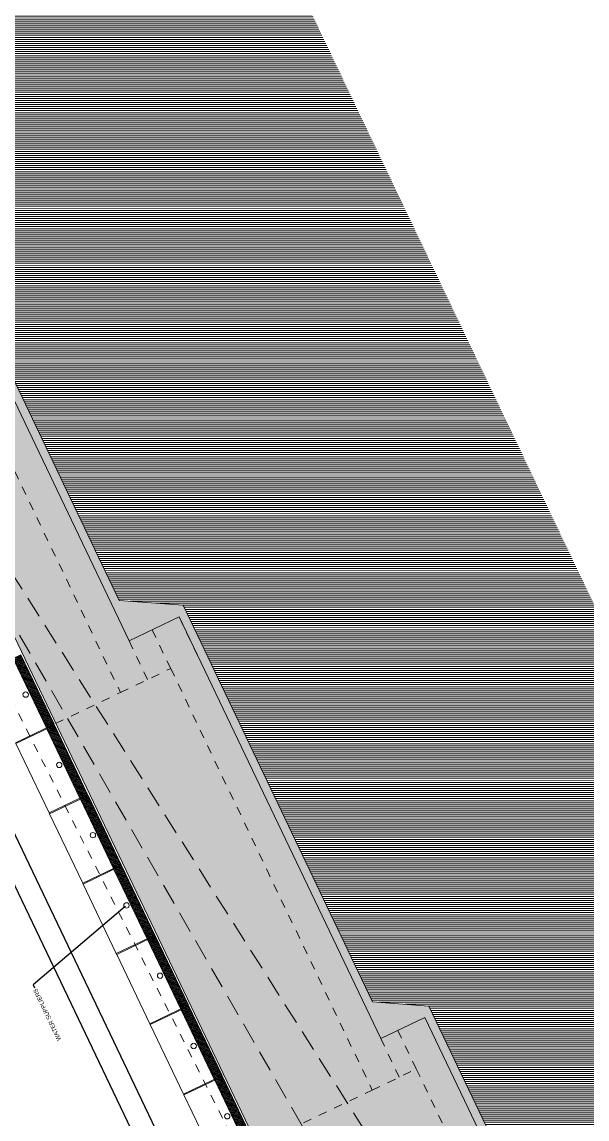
# Model space of a CAD drawing. Header units: metres. Extents: x 678805 to 1359287, y 2747329 to 5497370.
# Drawn here: x 679423.45 to 679430.07, y 2747419.99 to 2747432.82 of the extents above; entities that cross this region are included whole.
import ezdxf
from ezdxf import colors
from ezdxf.entities.mleader import LeaderData, LeaderLine
from ezdxf.math import Vec2, Vec3

# ---------------------------------------------------------------- set-up
doc = ezdxf.new("R2010")
doc.units = ezdxf.units.M
doc.linetypes.add('XREF_MON_WATERFEATURE$0$HIDDEN', pattern=[0.375, 0.25, -0.125])
doc.linetypes.add('XREF_MON_WATERFEATURE$0$TRAZOS2', pattern=[9.524999999999999, 6.35, -3.175])
doc.layers.add('02-L-Waterfeatures 01', color=7, linetype='Continuous', true_color=0x4da6ff)
doc.layers.add('XREF_MON_WATERFEATURE$0$01-TX-Dimensions_1-50', color=7, linetype='Continuous', true_color=0x3f5f7f)
doc.layers.add('XREF_MON_WATERFEATURE$0$01-TX', color=7, linetype='Continuous')
doc.layers.add('XREF_MON_WATERFEATURE$0$COTAUX', color=7, linetype='Continuous')
for name, color, linetype, lineweight, true_color in [('XREF_MON_WATERFEATURE$0$02-L-projecció', 7, 'Continuous', 5, 0x636363), ('XREF_MON_WATERFEATURE$0$02-L-projecció 2', 7, 'Continuous', 5, 0x636363), ('XREF_MON_WATERFEATURE$0$3-TR D formigó', 7, 'Continuous', 5, 0x666666), ('XREF_MON_WATERFEATURE$0$3-TR tot_u', 7, 'Continuous', 5, 0x787878)]:
    doc.layers.add(name, color=color, linetype=linetype, lineweight=lineweight, true_color=true_color)
doc.layers.add('XREF_MON_WATERFEATURE$0$02-L-seccionat', color=6, linetype='Continuous', lineweight=5)
doc.layers.add('XREF_MON_WATERFEATURE$0$3-TR terra compactada', color=45, linetype='Continuous', lineweight=0)
doc.styles.add('XREF_MON_WATERFEATURE$0$Standard', font='arial.ttf')
doc.dimstyles.new('XREF_MON_WATERFEATURE$0$E50', dxfattribs={"dimscale": 0.03, "dimtxt": 4, "dimasz": 0.5, "dimexe": 0.1, "dimexo": 15, "dimgap": 1, "dimtad": 1, "dimzin": 0, "dimdsep": 46, "dimtxsty": 'XREF_MON_WATERFEATURE$0$Standard', "dimblk1": 'XREF_MON_WATERFEATURE$0$LINCOT200', "dimblk2": 'XREF_MON_WATERFEATURE$0$LINCOT200', "dimsah": 1, "dimcen": 0.1, "dimdle": 0.1, "dimclrt": 256, "dimadec": 0, "dimazin": 0, "dimtfac": 0.01538461538461539, "dimtofl": 0, "dimtmove": 0, "dimatfit": 3, "dimldrblk": 'XREF_MON_WATERFEATURE$0$LINCOT200', "dimfxl": 1, "dimtolj": 1, "dimtzin": 0, "dimarcsym": 0})
pattern_1 = [(140.2657052682364, (0, 0), (0.01509404820416395, 0.1822566261451429), [0.01904999999999999, -0.20955]), (85.26570526823643, (0, 0), (-0.1908913524536957, -0.03612905236550715), [0.01523999999999999, -0.1676405841699999]), (190.7171499682364, (0.001257834024727345, 0.01518800295889378), (-0.1757972964594494, 0.1461275733350754), [0.0161900088, -0.1780902445999999]), (136.4499052682364, (-0.05079945363104343, -0.0002355808392167091), (0.04078476980641642, 0.2712710937435791), [0.02857499999999999, -0.3143249999999999]), (186.9012628782364, (-0.04740075068548322, 0.02237032353878021), (-0.2485244055850191, 0.2362541636179226), [0.02428502314, -0.26713560816]), (81.44985643823651, (-0.05079945363104343, -0.0002355808392167091), (-0.2485244055728928, 0.236254163631453), [0.02285996707, -0.25145973192]), (111.2657052682364, (-0.03821738064289093, 0.02522304141893983), (0.1015609996681333, 0.1520870071589396), [0.01904999999999999, -0.20955]), (56.26570526823645, (-0.03821738064289093, 0.02522304141893983), (-0.1844725872360155, 0.06094720773432244), [0.01524, -0.16764]), (161.7171502682364, (-0.02975396392866969, 0.0378969581797719), (-0.08291158851697789, 0.2130342145507936), [0.0161900088, -0.1780899375999999]), (127.7657052682364, (0, 0), (-0.08456845279953114, 0.002696453221080187), [0, -0.165608, 0, -0.17018, 0, -0.168275]), (97.76570526823639, (0, 0), (-0.1004893681048352, 0.06635436509206397), [0, -0.09702799999999996, 0, -0.1617979999999999, 0, -0.06413499999999998]), (57.76570526823641, (0.0002626720815896988, -0.05664139124564826), (0.005099892512198945, 0.1356157037433498), [0, -0.06349999999999995, 0, -0.1981199999999999, 0, -0.2628899999999998]), (47.76570526823642, (0.000380463432520628, -0.08204111782833934), (-0.02611315413537123, 0.1480096753778696), [0, -0.08254999999999997, 0, -0.1315719999999999, 0, -0.1866899999999999])]

# ---------------------------------------------------------------- blocks, each defined once
blk = doc.blocks.new('XREF_MON_WATERFEATURE$0$Long section P1')
at = {"layer": 'XREF_MON_WATERFEATURE$0$3-TR D formigó'}
h = blk.add_hatch(dxfattribs=at)
h.set_pattern_fill('_USER', color=256, scale=0.007999999999999997, angle=45.00369072608052, pattern_type=0)
h.set_pattern_definition([(45.00369072608051, (6.623404463753104, 0.6952112559229136), (-0.005657218625843431, 0.005656489849669155), [])])
h.paths.add_polyline_path([(15.69224042911083, 6.304559260141104), (16.59224042855203, 6.304559260141104), (16.59224042808637, 6.404559285845608), (15.69224042864516, 6.404559286311269)])
h = blk.add_hatch(color=256, dxfattribs=at)
h.dxf.hatch_style = 1
h.paths.add_polyline_path([(16.603440429084, 6.404559285612777), (16.59224042808637, 6.404559285845608), (16.59224042855203, 6.304559258744121), (16.60344042815268, 6.304559259908274)])
h = blk.add_hatch(dxfattribs=at)
h.set_pattern_fill('_USER', color=256, scale=0.007999999999999997, angle=45.00369072608052, pattern_type=0)
h.set_pattern_definition([(45.00369072608051, (7.534604463726282, 0.6952112559229136), (-0.005657218625843431, 0.005656489849669155), [])])
h.paths.add_polyline_path([(16.60344042815268, 6.304559260141104), (17.50344042852521, 6.304559260141104), (17.50344042852521, 6.404559285612777), (16.603440429084, 6.404559285612777)])
h = blk.add_hatch(color=256, dxfattribs=at)
h.dxf.hatch_style = 1
h.paths.add_polyline_path([(17.51464042859152, 6.404559285845608), (17.50344042852521, 6.404559285612777), (17.50344042945653, 6.304559259209782), (17.51464042812586, 6.304559259675443)])
h = blk.add_hatch(dxfattribs=at)
h.set_pattern_fill('_USER', color=256, scale=0.007999999999999997, angle=45.00369072608052, pattern_type=0)
h.set_pattern_definition([(45.00369072608051, (8.44580446369946, 0.6952112559229136), (-0.005657218625843431, 0.005656489849669155), [])])
h.paths.add_polyline_path([(17.51464042812586, 6.304559259908274), (18.41464042849839, 6.304559260141104), (18.41464042849839, 6.404559285845608), (17.51464042859152, 6.404559285845608)])
h = blk.add_hatch(color=256, dxfattribs=at)
h.dxf.hatch_style = 1
h.paths.add_polyline_path([(18.42584042903036, 6.404559286078438), (18.41464042849839, 6.404559285845608), (18.41464042849839, 6.304559259209782), (18.42584042809904, 6.304559259209782)])
h = blk.add_hatch(dxfattribs=at)
h.set_pattern_fill('_USER', color=256, scale=0.007999999999999997, angle=45.00369072608052, pattern_type=0)
h.set_pattern_definition([(45.00369072608051, (9.357004463672638, 0.6952112559229136), (-0.005657218625843431, 0.005656489849669155), [])])
h.paths.add_polyline_path([(18.4258404285647, 6.304559259675443), (19.32584042893723, 6.304559260141104), (19.32584042893723, 6.404559285845608), (18.42584042903036, 6.404559286078438)])
h = blk.add_hatch(color=256, dxfattribs=at)
h.dxf.hatch_style = 1
h.paths.add_polyline_path([(19.33704042900354, 6.404559285845608), (19.32584042893723, 6.404559285845608), (19.32584042847157, 6.304559258744121), (19.33704042807221, 6.304559259675443)])
h = blk.add_hatch(dxfattribs=at)
h.set_pattern_fill('_USER', color=256, scale=0.007999999999999997, angle=45.00369072608052, pattern_type=0)
h.set_pattern_definition([(45.00369072608051, (10.26820446411148, 0.6952112556900829), (-0.005657218625843431, 0.005656489849669155), [])])
h.paths.add_polyline_path([(19.33704042900354, 6.304559260141104), (20.2370404289104, 6.304559259675443), (20.23704042937607, 6.404559285845608), (19.33704042900354, 6.404559285845608)])
h = blk.add_hatch(color=256, dxfattribs=at)
h.dxf.hatch_style = 1
h.paths.add_polyline_path([(20.24824042851105, 6.404559285612777), (20.23704042937607, 6.404559285845608), (20.23704042844474, 6.304559258744121), (20.24824042851105, 6.304559259675443)])
h = blk.add_hatch(dxfattribs=at)
h.set_pattern_fill('_USER', color=256, scale=0.007999999999999997, angle=45.00369072608052, pattern_type=0)
h.set_pattern_definition([(45.00369072608051, (11.17940446408466, 0.6952112563885748), (-0.005657218625843431, 0.005656489849669155), [])])
h.paths.add_polyline_path([(20.24824042897671, 6.304559260141104), (21.14824042795226, 6.304559260141104), (21.14824042888358, 6.404559285845608), (20.24824042851105, 6.404559285612777)])
h = blk.add_hatch(color=256, dxfattribs=at)
h.dxf.hatch_style = 1
h.paths.add_polyline_path([(21.15944042801857, 6.404559286311269), (21.14824042888358, 6.404559285845608), (21.14824042888358, 6.304559259209782), (21.15944042848423, 6.304559259675443)])
h = blk.add_hatch(dxfattribs=at)
h.set_pattern_fill('_USER', color=256, scale=0.007999999999999997, angle=45.00369072608052, pattern_type=0)
h.set_pattern_definition([(45.00369072608051, (12.09060446405783, 0.6952112559229136), (-0.005657218625843431, 0.005656489849669155), [])])
h.paths.add_polyline_path([(21.15944042894989, 6.304559259675443), (22.0594404283911, 6.304559260141104), (22.05944042885676, 6.404559285845608), (21.15944042801857, 6.404559286311269)])
h = blk.add_hatch(dxfattribs=at)
h.set_pattern_fill('ANSI33', color=256, scale=0.007999999999999997)
h.set_pattern_definition([(45, (0.9324492402374744, 4.456153837032616), (-0.0359210244842766, 0.0359210244842766), []), (45, (0.9683702802285552, 4.456153837498277), (-0.0359210244842766, 0.0359210244842766), [0.02539999999999999, -0.01269999999999999])])
h.paths.add_polyline_path([(27.23019151343033, 4.99273471115157), (27.60592488572001, 5.643524000653997), (29.93329225039826, 5.643679985338346), (29.92875551243059, 5.934452500880303), (27.12664042785764, 5.934452504268847), (27.12664042878896, 5.092734711244702), (21.65944042894989, 5.092734711244702), (21.65944042988122, 4.441945421742275), (16.1922404281795, 4.441945421975106), (16.1922404281795, 3.87016289960593), (10.72504042787477, 3.87016289960593), (10.71988787036389, 3.770163531182334), (16.2922404287383, 3.770156301558018), (16.62236303137615, 4.341945421649143), (21.76299151498824, 4.341945421881974), (22.13872488681227, 4.992734710918739)])
at = {"layer": 'XREF_MON_WATERFEATURE$0$3-TR terra compactada'}
h = blk.add_hatch(dxfattribs=at)
h.set_pattern_fill('LINE', color=256, scale=0.007499999999999999, angle=-115.5575462492015, style=0)
h.set_pattern_definition([(244.4424537507984, (1.000000000465661, 2.499999999534339), (0.02148250488440889, -0.01027312708679047), [])])
h.paths.add_polyline_path([(10.71988786989823, 5.267380715497664), (10.46988786989823, 5.267380715497664), (3.121245155110955, 2.93497429555282), (3.121245155110955, 2.301979742245749), (2.170754761900753, 2.301979742478579), (2.170754756778479, 2.684450435684994), (1.84492399264127, 2.687072572764009), (0, 2.722765030805022), (-4.656612873077393e-10, 0), (34.51064929459244, 0), (34.51531785260886, 6.56265344331041), (29.9232946918346, 6.482318322639912), (29.93329225039854, 5.643679985320427), (27.60592488572001, 5.643524000653997), (27.23019151389599, 4.99273470765911), (22.13872488681227, 4.992734710918739), (21.76299151498824, 4.341945421881974), (16.62236303137615, 4.341945421649143), (16.2922404287383, 3.770156301558018), (10.71988787036389, 3.770163531182334)])
at = {"layer": 'XREF_MON_WATERFEATURE$0$3-TR tot_u'}
h = blk.add_hatch(dxfattribs=at)
h.set_pattern_fill('AR-CONC', color=256, scale=0.001, angle=90.26570526823643)
h.set_pattern_definition(pattern_1)
h.paths.add_polyline_path([(15.69224042771384, 6.284452488413081), (13.87002394301817, 6.284452486317605), (13.86984042730182, 6.295629837550223), (12.57019382109866, 6.295651278458536), (11.14983986830339, 6.304452437907457), (11.14983986830339, 5.576142784208059), (10.76339384634048, 5.572793006431311), (2.671245385892689, 3.001979742199183), (2.170202194713056, 3.002452704124153), (2.170754761435091, 2.301979742012918), (3.121245155110955, 2.301979742245749), (3.121245155110955, 2.93497429555282), (10.46988786989823, 5.267380715497664), (10.71988786989823, 5.267380715497664), (10.71988787036389, 3.870162899140269), (16.1922404281795, 3.87016289960593), (16.19224042864516, 4.220162899233401), (15.69224042864516, 4.220162899233401)])
h = blk.add_hatch(dxfattribs=at)
h.set_pattern_fill('AR-CONC', color=256, scale=0.001, angle=90.26570526823643)
h.set_pattern_definition(pattern_1)
h.paths.add_polyline_path([(21.15944042848423, 6.284452497027814), (15.6922404281795, 6.284452489111573), (15.69224042864516, 4.791945421602577), (21.15944042894989, 4.791945422068238), (21.15944042894989, 5.442734710872173)])
h.paths.add_polyline_path([(16.1922404281795, 4.441945421975106), (15.69224042911083, 4.441945421975106), (15.69224042864516, 4.220162899233401), (16.19224042864516, 4.220162899233401)])
h.paths.add_polyline_path([(21.65944042894989, 4.791945422068238), (21.15944042894989, 4.791945422068238), (15.69224042864516, 4.791945421602577), (15.69224042911083, 4.441945421975106), (16.1922404281795, 4.441945421975106), (21.65944042988122, 4.441945421742275)])
h.paths.add_polyline_path([(21.65944042894989, 5.092734711244702), (21.15944042988122, 5.092734711244702), (21.15944042894989, 4.791945422068238), (21.65944042894989, 4.791945422068238)])
h.paths.add_polyline_path([(27.12664042878896, 5.092734711244702), (27.12664042878896, 5.442734711803496), (21.15944042894989, 5.442734710872173), (21.15944042988122, 5.092734711244702)])
h.paths.add_polyline_path([(27.12664042785764, 5.442734711570665), (27.12664042808866, 5.934452500646562), (29.92875551190955, 5.934452498189341), (29.923294685781, 6.284452503779903), (21.15944042848423, 6.284452497027814), (21.15944042894989, 5.442734710872173)])
at = {"layer": 'XREF_MON_WATERFEATURE$0$02-L-projecció', "linetype": 'XREF_MON_WATERFEATURE$0$TRAZOS2', "ltscale": 0.01}
for points in [[(36.04808124760166, 6.934192469110712), (13.86983875045553, 6.465161581523716)], [(15.69224042771384, 6.284452488413081), (15.69224042864516, 4.791945421602577)], [(21.15944042848423, 6.284452497027814), (21.15944042894989, 5.442734710872173)], [(26.62664044136181, 5.442734714830294), (21.15944042894989, 5.442734710872173), (21.15944042894989, 4.791945422068238), (15.69224042864516, 4.791945421602577), (15.69224042864516, 4.220162899233401), (11.16988787055016, 4.220162899699062), (11.16988786961883, 5.582215396687388)], [(21.65944042894989, 5.092734711244702), (21.15944042988122, 5.092734711244702)], [(21.15944042894989, 4.791945422068238), (21.65944042894989, 4.791945422068238)], [(16.1922404281795, 4.441945421975106), (15.69224042911083, 4.441945421975106)], [(21.65944042988122, 4.441945421742275), (21.15944042894989, 4.441945421509445)], [(15.69224042864516, 4.220162899233401), (16.19224042864516, 4.220162899233401)]]:
    blk.add_lwpolyline(points, dxfattribs=at)
at = {"layer": 'XREF_MON_WATERFEATURE$0$02-L-projecció'}
for points in [[(15.69224042864516, 6.804559285752475), (16.59224042855203, 6.804559285752475)], [(16.603440429084, 6.804559285752475), (17.50344042759389, 6.804559285752475)], [(17.51464042859152, 6.804559285752475), (18.41464042849839, 6.804559285519645)], [(18.42584042903036, 6.804559285752475), (19.32584042893723, 6.804559285752475)], [(19.3370404294692, 6.804559285519645), (20.2370404289104, 6.804559285752475)], [(20.24824042897671, 6.804559285752475), (21.14824042934924, 6.804559285286814)], [(10.71988787036389, 3.87016289960593), (10.71988787036389, 3.770163531182334), (16.2922404287383, 3.770156301558018), (16.62236303137615, 4.341945421649143), (21.76299151498824, 4.341945421881974), (22.13872488681227, 4.992734710918739), (27.23019151389599, 4.992734710918739)]]:
    blk.add_lwpolyline(points, dxfattribs=at)
for centre in [(16.14784042909741, 6.454559287289158), (17.05904042813927, 6.454559287521988), (17.97024042857811, 6.454559287521988), (18.88144042855129, 6.454559287521988), (19.79264042899013, 6.454559287521988), (20.70384042849764, 6.454559287521988), (21.61504042893648, 6.454559287521988)]:
    blk.add_circle(centre, 0.03149999999999999, dxfattribs=at)
at = {"layer": 'XREF_MON_WATERFEATURE$0$02-L-projecció 2', "linetype": 'XREF_MON_WATERFEATURE$0$HIDDEN'}
for points in [[(10.32010414497927, 5.590077582746744), (12.0698873908259, 5.601199615281075), (15.29524358967319, 5.684452505782247), (29.95956068858504, 6.804452505428344)], [(11.16988787008449, 4.647635691799223), (15.29958445904776, 5.07452964130789), (29.74844286032021, 6.794452506583184)]]:
    blk.add_lwpolyline(points, dxfattribs=at)
at = {"layer": 'XREF_MON_WATERFEATURE$0$02-L-projecció 2'}
for points in [[(16.59224042948335, 6.304559258744121), (16.59224042855203, 6.804559285752475)], [(16.59224042855203, 6.804559285752475), (16.603440429084, 6.804559285752475)], [(16.60344042815268, 6.304559260141104), (16.603440429084, 6.804559285752475)], [(17.50344042852521, 6.304559258744121), (17.50344042759389, 6.804559285752475)], [(17.50344042759389, 6.804559285752475), (17.51464042859152, 6.804559285752475)], [(17.51464042812586, 6.304559259908274), (17.51464042859152, 6.804559285752475)], [(18.41464042896405, 6.304559258744121), (18.41464042849839, 6.804559285519645)], [(18.41464042849839, 6.804559285519645), (18.42584042903036, 6.804559285752475)], [(18.4258404285647, 6.304559259675443), (18.42584042903036, 6.804559285752475)], [(19.32584042847157, 6.30455925851129), (19.32584042893723, 6.804559285752475)], [(19.32584042893723, 6.804559285752475), (19.3370404294692, 6.804559285519645)], [(19.33704042900354, 6.304559260141104), (19.3370404294692, 6.804559285519645)], [(20.2370404289104, 6.304559258744121), (20.2370404289104, 6.804559285752475)], [(20.2370404289104, 6.804559285752475), (20.24824042897671, 6.804559285752475)], [(20.24824042897671, 6.304559260141104), (20.24824042897671, 6.804559285752475)], [(21.14824042795226, 6.304559258744121), (21.14824042934924, 6.804559285286814)], [(21.15944042894989, 6.304559259675443), (21.15944042848423, 6.804559285752475)], [(16.59224042808637, 6.404559285845608), (16.603440429084, 6.404559285612777)], [(17.50344042852521, 6.404559285612777), (17.51464042859152, 6.404559285845608)], [(18.41464042849839, 6.404559285845608), (18.42584042903036, 6.404559286078438)], [(19.32584042893723, 6.404559285845608), (19.33704042900354, 6.404559285845608)], [(20.23704042937607, 6.404559285845608), (20.24824042851105, 6.404559285612777)], [(21.14824042888358, 6.404559285845608), (21.15944042801857, 6.404559286311269)]]:
    blk.add_lwpolyline(points, dxfattribs=at)
at = {"layer": 'XREF_MON_WATERFEATURE$0$02-L-seccionat'}
for points in [[(15.69224042911083, 6.304559260141104), (16.59224042855203, 6.304559260141104), (16.59224042808637, 6.404559285845608), (15.69224042864516, 6.404559286311269), (15.69224042911083, 6.304559260141104)], [(16.60344042815268, 6.304559260141104), (17.50344042852521, 6.304559260141104), (17.50344042852521, 6.404559285612777), (16.603440429084, 6.404559285612777), (16.60344042815268, 6.304559260141104)], [(17.51464042812586, 6.304559259908274), (18.41464042849839, 6.304559260141104), (18.41464042849839, 6.404559285845608), (17.51464042859152, 6.404559285845608), (17.51464042812586, 6.304559259908274)], [(18.4258404285647, 6.304559259675443), (19.32584042893723, 6.304559260141104), (19.32584042893723, 6.404559285845608), (18.42584042903036, 6.404559286078438), (18.4258404285647, 6.304559259675443)], [(19.33704042900354, 6.304559260141104), (20.2370404289104, 6.304559259675443), (20.23704042937607, 6.404559285845608), (19.33704042900354, 6.404559285845608), (19.33704042900354, 6.304559260141104)], [(20.24824042897671, 6.304559260141104), (21.14824042795226, 6.304559260141104), (21.14824042888358, 6.404559285845608), (20.24824042851105, 6.404559285612777), (20.24824042897671, 6.304559260141104)], [(21.15944042894989, 6.304559259675443), (22.0594404283911, 6.304559260141104), (22.05944042885676, 6.404559285845608), (21.15944042801857, 6.404559286311269), (21.15944042894989, 6.304559259675443)], [(13.87002394301817, 6.284452486317605), (29.92329468904063, 6.284452509600669)], [(29.92875551190955, 5.934452498189341), (27.1266404273366, 5.934452500413732), (27.12664042878896, 5.092734711244702), (21.65944042894989, 5.092734711244702), (21.65944042988122, 4.441945421742275), (16.1922404281795, 4.441945421975106), (16.1922404281795, 3.87016289960593), (10.71988787036389, 3.87016289960593), (10.71988787036389, 5.267380715497664)]]:
    blk.add_lwpolyline(points, dxfattribs=at)
blk = doc.blocks.new('XREF_MON_WATERFEATURE$0$LINCOT200')
for p, q in [((0, -9.999961704014428), (0, 10.00003829598555)), ((3.694822225952521e-13, 3.829598557558711e-05), (10.00000000000051, 3.829598557558711e-05))]:
    blk.add_line(p, q)
at = {"const_width": 1.875}
blk.add_lwpolyline([(3.535533801624467, -3.535495714255788), (-3.535533950636761, 3.535572157214077)], dxfattribs=at)
at = {"layer": 'XREF_MON_WATERFEATURE$0$COTAUX'}
blk.add_line((0, 0), (-1.249999999999915, 0), dxfattribs=at)
blk = doc.blocks.new('*D687')
at = {"layer": 'DEFPOINTS', "color": 0, "transparency": 16777216}
for p in [(679419.6009857001, 2747432.290703478), (679418.9432818223, 2747431.976183051), (679426.5223057736, 2747417.817011632)]:
    blk.add_point(p, dxfattribs=at)
at = {"layer": 'XREF_MON_WATERFEATURE$0$01-TX-Dimensions_1-50', "color": 0, "lineweight": -2, "transparency": 16777216}
for p, q in [((679419.1950172283, 2747432.096565384), (679418.9405753658, 2747431.974888797)), ((679425.8582453345, 2747417.516078342), (679418.9497530921, 2747431.962650768)), ((679426.1163373014, 2747417.622873538), (679425.8620101479, 2747417.501251806))]:
    blk.add_line(p, q, dxfattribs=at)
at = {"layer": 'XREF_MON_WATERFEATURE$0$01-TX-Dimensions_1-50', "color": 0, "lineweight": -2, "transparency": 16777216, "xscale": 0.015, "yscale": 0.015, "zscale": 0.015}
for p, rotation in [((679418.9432818223, 2747431.976183051), 115.5575828872426), ((679425.8647166044, 2747417.502546059), 295.5575828872426)]:
    blk.add_blockref('XREF_MON_WATERFEATURE$0$LINCOT200', p, dxfattribs=dict(at, rotation=rotation))
at = {"layer": 'XREF_MON_WATERFEATURE$0$01-TX-Dimensions_1-50', "transparency": 16777216, "insert": (679422.3216609056, 2747424.699989571), "char_height": 0.12, "attachment_point": 5, "rotation": 115.55758288724267, "style": 'XREF_MON_WATERFEATURE$0$Standard'}
blk.add_mtext('\\A1;16.04', dxfattribs=at)
blk = doc.blocks.new('*D688')
at = {"layer": 'DEFPOINTS', "color": 0, "transparency": 16777216}
for p in [(679420.7822699085, 2747429.820435264), (679426.4791388845, 2747417.907279315), (679426.0541481902, 2747417.704044608)]:
    blk.add_point(p, dxfattribs=at)
at = {"layer": 'XREF_MON_WATERFEATURE$0$01-TX-Dimensions_1-50', "color": 0, "lineweight": -2, "transparency": 16777216}
for p, q in [((679420.3763014363, 2747429.626297169), (679420.3544761288, 2747429.615860094)), ((679420.3636538553, 2747429.603622066), (679426.0476769203, 2747417.717576891)), ((679426.0731704123, 2747417.713141222), (679426.0514417335, 2747417.702750355))]:
    blk.add_line(p, q, dxfattribs=at)
at = {"layer": 'XREF_MON_WATERFEATURE$0$01-TX-Dimensions_1-50', "color": 0, "lineweight": -2, "transparency": 16777216, "xscale": 0.015, "yscale": 0.015, "zscale": 0.015}
for p, rotation in [((679420.3571825855, 2747429.617154348), 115.5575828872426), ((679426.0541481902, 2747417.704044608), 295.5575828872426)]:
    blk.add_blockref('XREF_MON_WATERFEATURE$0$LINCOT200', p, dxfattribs=dict(at, rotation=rotation))
at = {"layer": 'XREF_MON_WATERFEATURE$0$01-TX-Dimensions_1-50', "transparency": 16777216, "insert": (679423.1232901571, 2747423.621206838), "char_height": 0.12, "attachment_point": 5, "rotation": 115.55758288724267, "style": 'XREF_MON_WATERFEATURE$0$Standard'}
blk.add_mtext('\\A1;13.21', dxfattribs=at)
blk = doc.blocks.new('XREF_MON_WATERFEATURE')
at = {"rotation": 115.5575828872244}
blk.add_blockref('XREF_MON_WATERFEATURE$0$Long section P1', (679438.644752539, 2747408.239914611), dxfattribs=at)
at = {"layer": 'XREF_MON_WATERFEATURE$0$01-TX-Dimensions_1-50'}
for base, p1, p2, picture, middle in [((679418.9432818223, 2747431.976183051), (679426.5223057733, 2747417.817011632), (679419.6009857001, 2747432.290703478), '*D687', (679422.4039992131, 2747424.739364555)), ((679426.0541481902, 2747417.704044608), (679420.7822699083, 2747429.820435264), (679426.4791388845, 2747417.907279315), '*D688', (679423.2056653876, 2747423.660599479))]:
    dim = blk.add_linear_dim(base=base, p1=p1, p2=p2, angle=115.5575828872425, dimstyle='XREF_MON_WATERFEATURE$0$E50', dxfattribs=at)
    dim.commit()
    dim.dimension.update_dxf_attribs({"geometry": picture, "text_midpoint": middle, "dimtype": 128})
at = {"layer": 'XREF_MON_WATERFEATURE$0$01-TX'}
ml = blk.add_multileader_mtext('Standard', dxfattribs=at)
ml.set_content('WATER SUPPLIERS', color=256, style='XREF_MON_WATERFEATURE$0$Standard')
ml.set_leader_properties()
ml.build(insert=Vec2(0, 0))
ml.multileader.update_dxf_attribs({"dogleg_length": 0.07692307692307693, "arrow_head_size": 0.01923076923076923})
ctx = ml.context
ctx.base_point, ctx.char_height, ctx.arrow_head_size, ctx.landing_gap_size, ctx.plane_origin, ctx.plane_x_axis, ctx.plane_y_axis = Vec3(679423.8989507327, 2747420.893607902), 0.05, 0.01923076923076923, 0.01923076923076923, Vec3(679425.2111806493, 2747421.342878109), Vec3(-0.4281212612115987, 0.9037212986859335), Vec3(-0.9037212986859335, -0.4281212612115987)
notes = []
notes.append((ctx, [(1, (1, 1, 0), (679423.5837970546, 2747421.558865895), (0.4281212612115987, -0.9037212986859335), 0.03846153846153853, [(0, [(679424.6759649062, 2747422.489233905)], 0, [])])]))
ctx.mtext.insert, ctx.mtext.text_direction, ctx.mtext.rotation, ctx.mtext.flow_direction = Vec3(679423.8677393154, 2747420.900101605), Vec3(-0.4281212612115987, 0.9037212986859335), 1.564072090888421, 5
for ctx, leaders in notes:
    for number, flags, end, landing, length, lines in leaders:
        leader = LeaderData()
        leader.index, (leader.has_last_leader_line, leader.has_dogleg_vector, leader.attachment_direction) = number, flags
        leader.last_leader_point, leader.dogleg_vector, leader.dogleg_length = Vec3(end), Vec3(landing), length
        for number, points, colour, breaks in lines:
            line = LeaderLine()
            line.index, line.vertices, line.color, line.breaks = number, Vec3.list(points), colors.encode_raw_color(colour), breaks
            leader.lines.append(line)
        ctx.leaders.append(leader)

msp = doc.modelspace()

# ---------------------------------------------------------------- block references
at = {"layer": '02-L-Waterfeatures 01', "color": 18, "true_color": 0x000000}
msp.add_blockref('XREF_MON_WATERFEATURE', (0, 0), dxfattribs=at)

doc.saveas('drawing.dxf')
